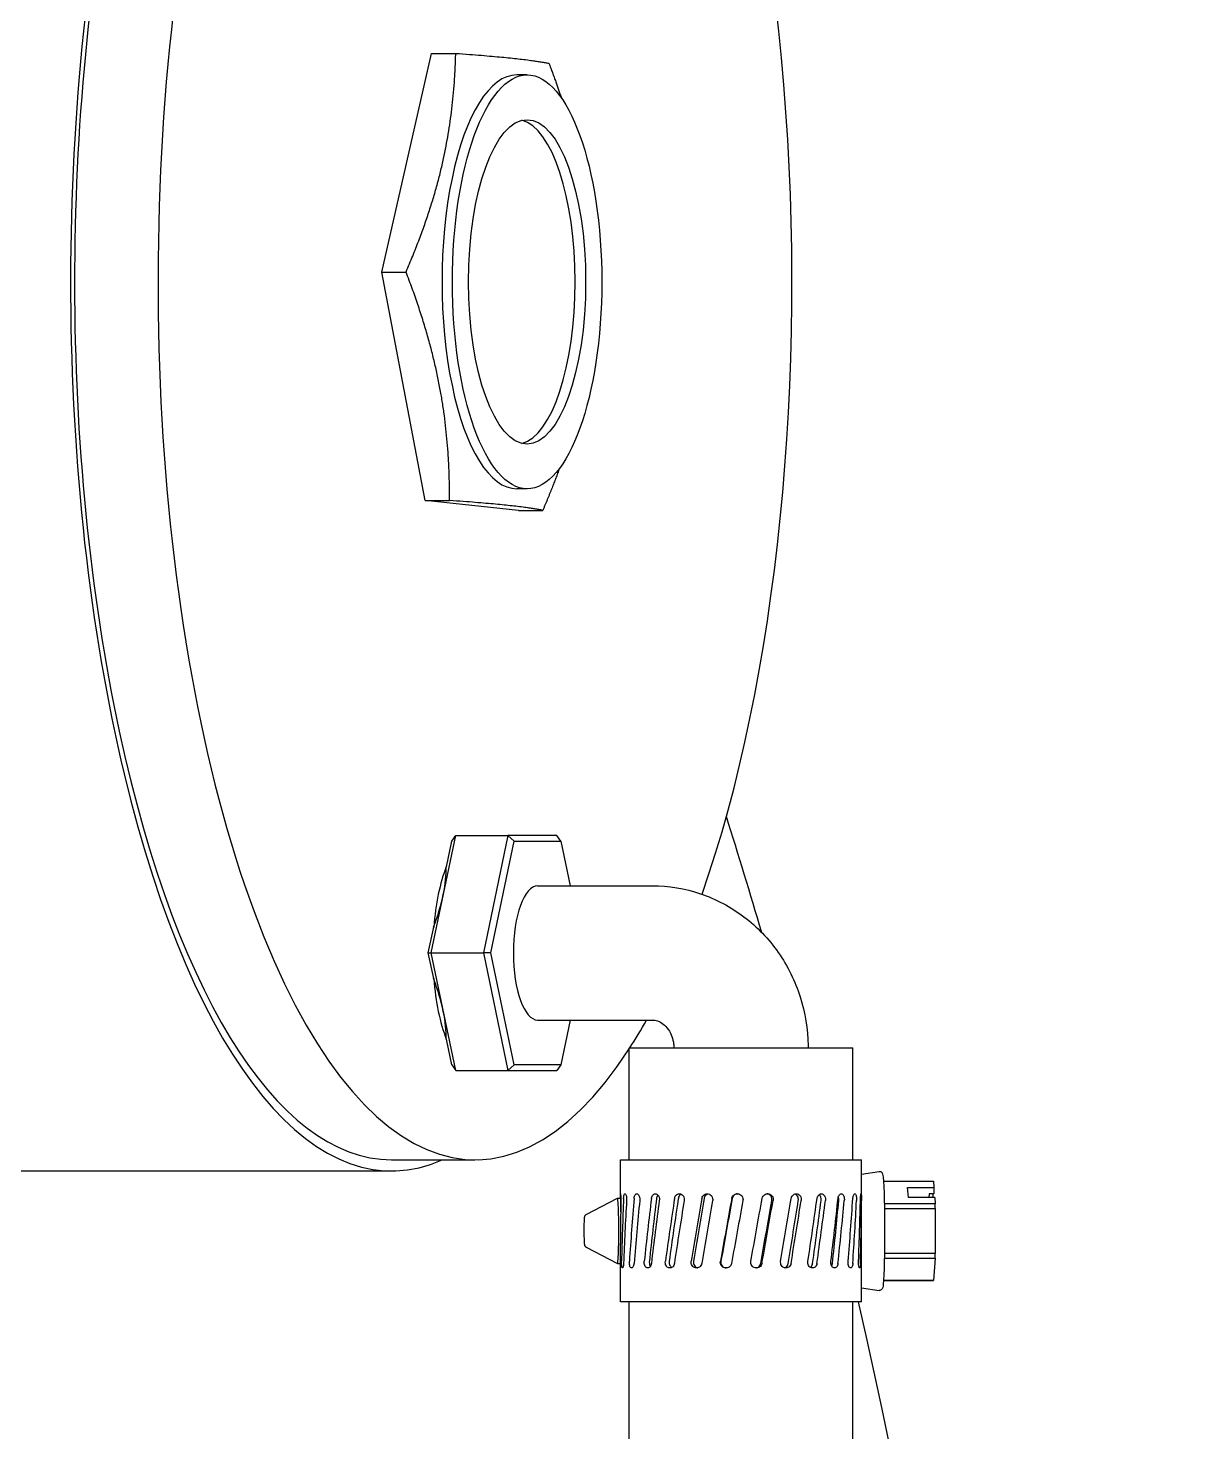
# Model space of a CAD drawing. Header units: millimetres. Extents: x -4172 to 126100, y -2 to 142133.
# Drawn here: x 66180.2 to 66285.3, y 43839.8 to 43965.3 of the extents above; entities that cross this region are included whole.
import ezdxf

# ---------------------------------------------------------------- set-up
doc = ezdxf.new("R2010")
doc.units = ezdxf.units.MM
doc.header["$LTSCALE"] = 100
doc.layers.add('Visible', color=7, linetype='Continuous', lineweight=25)

msp = doc.modelspace()

# ---------------------------------------------------------------- linework, layer by layer
at = {"layer": 'Visible'}
for p, q in [((66211.8, 43943.46), (66216.24, 43963.01)), ((66216.24, 43963.01), (66218.41, 43963.01)), ((66224.79, 43961.08), (66223.86, 43961.08)), ((66215.69, 43923.03), (66211.8, 43943.46)), ((66211.8, 43943.46), (66213.97, 43943.46)), ((66224.79, 43924.08), (66223.86, 43924.08)), ((66224.02, 43922.15), (66215.69, 43923.03)), ((66215.69, 43923.03), (66217.86, 43923.03)), ((66224.02, 43922.15), (66226.19, 43922.15)), ((66216.22, 43882.58), (66218.41, 43893.08)), ((66217.57, 43890.29), (66218.05, 43892.58)), ((66218.05, 43892.58), (66218.41, 43893.08)), ((66218.41, 43893.08), (66223.07, 43893.08)), ((66223.07, 43893.08), (66220.88, 43882.58)), ((66221.56, 43882.58), (66223.64, 43892.58)), ((66227.45, 43893.08), (66223.07, 43893.08)), ((66223.64, 43892.58), (66223.07, 43893.08)), ((66223.64, 43892.58), (66227.81, 43892.58)), ((66227.81, 43892.58), (66227.45, 43893.08)), ((66227.81, 43892.58), (66228.64, 43888.58)), ((66225.73, 43888.58), (66235.98, 43888.58)), ((66215.96, 43882.58), (66216.44, 43884.87)), ((66216.44, 43880.29), (66215.96, 43882.58)), ((66215.96, 43882.58), (66216.22, 43882.58)), ((66218.41, 43872.08), (66216.22, 43882.58)), ((66216.22, 43882.58), (66220.88, 43882.58)), ((66221.56, 43882.58), (66220.88, 43882.58)), ((66220.88, 43882.58), (66223.07, 43872.08)), ((66223.64, 43872.58), (66221.56, 43882.58)), ((66225.73, 43876.58), (66235.98, 43876.58)), ((66228.64, 43876.58), (66227.81, 43872.58)), ((66218.05, 43872.58), (66217.57, 43874.87)), ((66233.91, 43874.08), (66253.91, 43874.08)), ((66233.91, 43864.08), (66233.91, 43874.08)), ((66253.91, 43864.08), (66253.91, 43874.08)), ((66218.05, 43872.58), (66218.41, 43872.08)), ((66218.41, 43872.08), (66223.07, 43872.08)), ((66223.64, 43872.58), (66223.07, 43872.08)), ((66223.07, 43872.08), (66227.45, 43872.08)), ((66227.81, 43872.58), (66223.64, 43872.58)), ((66227.81, 43872.58), (66227.45, 43872.08)), ((66212.67, 43863.08), (66136.13, 43863.08)), ((66212.67, 43864.08), (66220.13, 43864.08)), ((66233.14, 43864.08), (66254.68, 43864.08)), ((66233.14, 43861.01), (66233.14, 43864.08)), ((66254.68, 43851.38), (66254.68, 43864.08)), ((66254.68, 43862.81), (66256.25, 43863.04)), ((66256.65, 43862.17), (66261.12, 43862.17)), ((66256.65, 43862.17), (66261.11, 43862.17)), ((66261.12, 43862.17), (66261.16, 43861.6)), ((66230.08, 43859.2), (66232.87, 43860.65)), ((66232.87, 43860.65), (66233.15, 43860.65)), ((66258.87, 43860.72), (66258.8, 43861.6)), ((66258.8, 43861.6), (66261.16, 43861.6)), ((66261.23, 43860.72), (66258.87, 43860.72)), ((66260.72, 43861.04), (66260.71, 43860.72)), ((66261.15, 43861.04), (66260.72, 43861.04)), ((66261.16, 43861.6), (66261.15, 43861.04)), ((66261.23, 43860.72), (66261.27, 43860.15)), ((66261.27, 43860.15), (66256.73, 43860.15)), ((66256.73, 43859.74), (66261.27, 43859.74)), ((66261.27, 43859.74), (66261.27, 43855.71)), ((66230.08, 43856.26), (66232.87, 43854.81)), ((66233.14, 43851.38), (66233.14, 43856.56)), ((66261.27, 43855.71), (66256.73, 43855.71)), ((66232.87, 43854.81), (66233.14, 43854.81)), ((66256.73, 43855.3), (66261.27, 43855.3)), ((66261.27, 43855.3), (66261.12, 43853.29)), ((66261.12, 43853.29), (66256.65, 43853.29)), ((66256.65, 43853.28), (66261.11, 43853.28)), ((66254.68, 43852.65), (66256.25, 43852.41)), ((66254.68, 43851.38), (66233.14, 43851.38)), ((66233.91, 43794.28), (66233.91, 43851.38)), ((66253.91, 43794.28), (66253.91, 43851.38))]:
    msp.add_line(p, q, dxfattribs=at)
for centre, major_axis, ratio, start_param, end_param in [((66220.13, 43942.58), (0, 78.5), 0.360925, 3.940406, 5.936759), ((66212.67, 43942.58), (0, -79.5), 0.360925, 4.15579, 6.441962), ((66212.67, 43942.58), (0, -78.5), 0.360925, 4.147844, 6.283185), ((66220.13, 43942.58), (0, -78.5), 0.360925, 4.147844, 6.791157), ((66223.86, 43942.58), (0, 18.5), 0.360925, 0, 3.141593), ((66223.86, 43942.58), (0, 14.5), 0.360925, 3.230811, 6.193967), ((65886.32, 43717.58), (0, 481.5), 0.795801, 5.066183, 5.089287), ((66220.13, 43882.58), (0, 10.48), 0.360925, 0.744132, 1.350263), ((66210.8, 43882.58), (5.7, 10.28), 0.354991, 5.127171, 5.733302), ((66225.73, 43882.58), (0, -6), 0.360925, 3.141593, 6.283185), ((65886.32, 43717.58), (0, -476.5), 0.795801, 1.936088, 1.936367), ((66220.13, 43882.58), (0, 10.48), 0.360925, 1.79133, 2.39746), ((66210.8, 43882.58), (-5.7, 10.28), 0.354991, 3.691476, 4.297607), ((66220.13, 43942.58), (0, -78.5), 0.360925, 0.510272, 0.572103), ((66261.11, 43857.73), (0, 4.44), 0.04033, 6.229895, 6.283185), ((66232.87, 43857.73), (0, 2.92), 0.04033, 3.120532, 6.304246), ((66243.91, 43860.59), (0.31, -59.61), 0.180579, 4.710685, 4.731147), ((66243.91, 43860.59), (-2.48, -59.61), 0.175796, 4.718958, 4.813435), ((66243.91, 43860.59), (-5.09, -59.61), 0.159208, 4.725235, 4.819712), ((66243.91, 43860.59), (-7.33, -59.61), 0.132372, 4.727915, 4.822391), ((66243.91, 43860.59), (6.92, 56.23), 0.132372, 1.586277, 1.68644), ((66243.91, 43860.59), (-9.07, -59.61), 0.097513, 4.726468, 4.820945), ((66243.91, 43860.59), (8.55, 56.23), 0.097513, 1.584831, 1.684994), ((66243.91, 43860.59), (-10.22, -59.61), 0.057107, 4.721425, 4.815902), ((66243.91, 43860.59), (9.64, 56.24), 0.057107, 1.579788, 1.679951), ((66243.91, 43860.59), (-10.74, -59.61), 0.013611, 4.714089, 4.808566), ((66243.91, 43860.59), (10.13, 56.24), 0.013611, 1.572452, 1.672615), ((66243.91, 43860.59), (-10.61, -59.61), 0.030603, 1.48252, 1.576996), ((66243.91, 43860.59), (-9.85, -59.61), 0.073193, 1.48916, 1.583637), ((66243.91, 43860.59), (8.46, 59.61), 0.111754, 4.634528, 4.729005), ((66243.91, 43860.59), (6.52, 59.61), 0.143806, 4.634392, 4.728869), ((66243.91, 43860.59), (4.12, 59.61), 0.166926, 4.6302, 4.724676), ((66243.91, 43860.59), (1.41, 59.61), 0.179092, 4.622913, 4.71739), ((66261.11, 43857.73), (0, 3.43), 0.04033, 0.261344, 0.513337), ((66243.91, 43854.87), (0.31, -59.61), 0.180579, 4.617711, 4.683176), ((66243.91, 43854.87), (-2.48, -59.61), 0.175796, 4.625984, 4.720461), ((66243.91, 43854.87), (-5.09, -59.61), 0.159208, 4.632261, 4.726738), ((66243.91, 43854.87), (-7.33, -59.61), 0.132372, 4.634941, 4.729417), ((66243.91, 43854.87), (-9.07, -59.61), 0.097513, 4.633494, 4.727971), ((66243.91, 43854.87), (-10.22, -59.61), 0.057107, 4.628451, 4.722928), ((66243.91, 43854.87), (-10.74, -59.61), 0.013611, 4.621115, 4.715592), ((66243.91, 43854.87), (10.01, 56.24), 0.030603, 4.717041, 4.817205), ((66243.91, 43854.87), (-10.61, -59.61), 0.030603, 1.575494, 1.66997), ((66243.91, 43854.87), (9.29, 56.24), 0.073193, 4.723682, 4.823845), ((66243.91, 43854.87), (-9.85, -59.61), 0.073193, 1.582134, 1.676611), ((66243.91, 43854.87), (-7.98, -56.23), 0.111754, 1.585864, 1.686028), ((66243.91, 43854.87), (8.46, 59.61), 0.111754, 4.727502, 4.821979), ((66243.91, 43854.87), (-6.15, -56.23), 0.143806, 1.585728, 1.685892), ((66243.91, 43854.87), (6.52, 59.61), 0.143806, 4.727366, 4.821843), ((66243.91, 43854.87), (4.12, 59.61), 0.166926, 4.723174, 4.81765), ((66243.91, 43854.87), (1.41, 59.61), 0.179092, 4.715887, 4.810364), ((66261.11, 43857.73), (0, -4.44), 0.04033, 2.041105, 2.147685), ((66261.11, 43857.73), (0, -4.44), 0.04033, 0.993907, 1.100488), ((66261.11, 43857.73), (0, -4.44), 0.04033, 0, 0.05329), ((65886.32, 43717.58), (0, 481.5), 0.795801, 3.280571, 4.993977)]:
    msp.add_ellipse(centre, major_axis=major_axis, ratio=ratio, start_param=start_param, end_param=end_param, dxfattribs=at)
for major_axis in [(0, -18.5), (0, -14.5)]:
    msp.add_ellipse((66224.79, 43942.58), major_axis=major_axis, ratio=0.360925, dxfattribs=at)
for points, weights in [([(66213.97, 43943.46), (66218.15, 43953.23), (66218.41, 43963.01)], [1.12544641671, 1.29955358329, 1.12544641671]), ([(66218.41, 43963.01), (66224.54, 43962.56), (66226.74, 43962.12)], [1.12544641671, 1.29955358329, 1.12544641671]), ([(66226.74, 43962.12), (66227.35, 43960.52), (66227.85, 43959.02)], [1.12544641671, 1.14965932389, 1.16713770216]), ([(66217.86, 43923.03), (66217.88, 43933.25), (66213.97, 43943.46)], [1.12544641671, 1.29955358329, 1.12544641671]), ([(66227.67, 43925.88), (66227.02, 43924.09), (66226.19, 43922.15)], [1.17613194835, 1.15623305399, 1.12544641671]), ([(66226.19, 43922.15), (66223.99, 43922.59), (66217.86, 43923.03)], [1.12544641671, 1.29955358329, 1.12544641671])]:
    msp.add_rational_spline(points, weights, degree=2, dxfattribs=at)
for points, knots in [([(66235.98, 43888.58), (66237.44, 43888.58), (66238.91, 43888.34), (66241.68, 43887.4), (66242.99, 43886.7), (66245.35, 43884.92), (66246.39, 43883.83), (66248.09, 43881.4), (66248.75, 43880.06), (66249.65, 43877.24), (66249.89, 43875.77), (66249.91, 43874.22), (66249.91, 43874.15), (66249.91, 43874.08)], [1.570796, 1.570796, 1.570796, 1.570796, 1.87596, 1.87596, 2.184169, 2.184169, 2.498329, 2.498329, 2.812488, 2.812488, 3.126647, 3.126647, 3.141593, 3.141593, 3.141593, 3.141593]), ([(66235.98, 43876.58), (66236.14, 43876.58), (66236.3, 43876.55), (66236.62, 43876.44), (66236.79, 43876.35), (66237.12, 43876.09), (66237.29, 43875.92), (66237.55, 43875.53), (66237.66, 43875.32), (66237.81, 43874.89), (66237.86, 43874.67), (66237.9, 43874.32), (66237.91, 43874.2), (66237.91, 43874.08)], [1.570796, 1.570796, 1.570796, 1.570796, 1.884956, 1.884956, 2.199115, 2.199115, 2.513274, 2.513274, 2.779241, 2.779241, 3.017588, 3.017588, 3.141593, 3.141593, 3.141593, 3.141593]), ([(66256.25, 43863.04), (66256.29, 43863.05), (66256.33, 43863.05), (66256.39, 43863.03), (66256.42, 43863.02), (66256.47, 43862.98), (66256.48, 43862.97), (66256.52, 43862.93), (66256.53, 43862.91), (66256.56, 43862.85), (66256.56, 43862.82), (66256.6, 43862.67), (66256.62, 43862.5), (66256.66, 43861.99), (66256.68, 43861.65), (66256.71, 43860.85), (66256.72, 43860.39), (66256.74, 43859.41), (66256.75, 43858.88), (66256.75, 43857.8), (66256.75, 43857.25), (66256.74, 43856.19), (66256.73, 43855.67), (66256.71, 43854.73), (66256.7, 43854.3), (66256.67, 43853.57), (66256.65, 43853.27), (66256.6, 43852.82), (66256.65, 43852.75), (66256.51, 43852.53), (66256.5, 43852.51), (66256.46, 43852.47), (66256.43, 43852.44), (66256.35, 43852.41), (66256.31, 43852.41), (66256.26, 43852.41), (66256.26, 43852.41), (66256.25, 43852.41)], [6.277131, 6.277131, 6.277131, 6.277131, 6.293729, 6.293729, 6.310803, 6.310803, 6.331551, 6.331551, 6.363136, 6.363136, 6.442307, 6.442307, 6.757677, 6.757677, 7.089953, 7.089953, 7.412488, 7.412488, 7.733521, 7.733521, 8.054191, 8.054191, 8.374905, 8.374905, 8.696139, 8.696139, 9.019545, 9.019545, 9.359484, 9.359484, 9.384774, 9.384774, 9.410746, 9.410746, 9.428339, 9.428339, 9.430832, 9.430832, 9.430832, 9.430832]), ([(66233.15, 43860.63), (66233.15, 43860.67), (66233.15, 43860.7), (66233.14, 43860.8), (66233.14, 43860.85), (66233.14, 43860.95), (66233.14, 43860.98), (66233.14, 43861.04), (66233.14, 43861.05), (66233.14, 43861.05), (66233.15, 43861.04), (66233.15, 43860.98), (66233.15, 43860.95), (66233.16, 43860.85), (66233.16, 43860.8), (66233.16, 43860.67), (66233.17, 43860.6), (66233.17, 43860.51), (66233.17, 43860.48), (66233.16, 43860.45)], [-0.297539, -0.297539, -0.297539, -0.297539, -0.2872549, -0.2872549, -0.2681189, -0.2681189, -0.2489743, -0.2489743, -0.2298297, -0.2298297, -0.210663, -0.210663, -0.1914964, -0.1914964, -0.1723459, -0.1723459, -0.1531954, -0.1531954, -0.1443422, -0.1443422, -0.1443422, -0.1443422]), ([(66233.42, 43860.63), (66233.42, 43860.67), (66233.42, 43860.7), (66233.43, 43860.8), (66233.44, 43860.85), (66233.46, 43860.95), (66233.47, 43860.98), (66233.5, 43861.04), (66233.52, 43861.05), (66233.56, 43861.05), (66233.58, 43861.04), (66233.61, 43860.98), (66233.63, 43860.95), (66233.66, 43860.85), (66233.67, 43860.8), (66233.68, 43860.67), (66233.69, 43860.6), (66233.69, 43860.51), (66233.69, 43860.48), (66233.68, 43860.45)], [-0.297539, -0.297539, -0.297539, -0.297539, -0.2872549, -0.2872549, -0.2681189, -0.2681189, -0.2489743, -0.2489743, -0.2298297, -0.2298297, -0.2106519, -0.2106519, -0.191474, -0.191474, -0.1723347, -0.1723347, -0.1531954, -0.1531954, -0.1443419, -0.1443419, -0.1443419, -0.1443419]), ([(66234.36, 43860.63), (66234.36, 43860.67), (66234.36, 43860.7), (66234.38, 43860.8), (66234.4, 43860.85), (66234.44, 43860.95), (66234.47, 43860.98), (66234.53, 43861.04), (66234.57, 43861.05), (66234.63, 43861.05), (66234.66, 43861.04), (66234.73, 43860.98), (66234.76, 43860.95), (66234.81, 43860.85), (66234.83, 43860.8), (66234.86, 43860.67), (66234.86, 43860.6), (66234.86, 43860.51), (66234.86, 43860.48), (66234.86, 43860.45)], [-0.297539, -0.297539, -0.297539, -0.297539, -0.2872549, -0.2872549, -0.2681189, -0.2681189, -0.2489743, -0.2489743, -0.2298297, -0.2298297, -0.2106519, -0.2106519, -0.191474, -0.191474, -0.1723347, -0.1723347, -0.1531954, -0.1531954, -0.1443419, -0.1443419, -0.1443419, -0.1443419]), ([(66235.91, 43860.63), (66235.91, 43860.67), (66235.92, 43860.7), (66235.95, 43860.8), (66235.97, 43860.85), (66236.03, 43860.95), (66236.07, 43860.98), (66236.16, 43861.04), (66236.21, 43861.05), (66236.3, 43861.05), (66236.34, 43861.04), (66236.43, 43860.98), (66236.48, 43860.95), (66236.54, 43860.85), (66236.57, 43860.8), (66236.61, 43860.67), (66236.62, 43860.6), (66236.62, 43860.51), (66236.62, 43860.48), (66236.61, 43860.45)], [-0.297539, -0.297539, -0.297539, -0.297539, -0.2872549, -0.2872549, -0.2681189, -0.2681189, -0.2489743, -0.2489743, -0.2298297, -0.2298297, -0.210663, -0.210663, -0.1914964, -0.1914964, -0.1723459, -0.1723459, -0.1531954, -0.1531954, -0.1443422, -0.1443422, -0.1443422, -0.1443422]), ([(66236.48, 43860.93), (66236.47, 43860.92), (66236.46, 43860.91), (66236.43, 43860.85), (66236.4, 43860.8), (66236.37, 43860.7), (66236.37, 43860.67), (66236.36, 43860.63)], [0.26321586, 0.26321586, 0.26321586, 0.26321586, 0.26814613, 0.26814613, 0.28728214, 0.28728214, 0.29756626, 0.29756626, 0.29756626, 0.29756626]), ([(66237.97, 43860.63), (66237.98, 43860.67), (66237.99, 43860.7), (66238.02, 43860.8), (66238.05, 43860.85), (66238.13, 43860.95), (66238.18, 43860.98), (66238.28, 43861.04), (66238.34, 43861.05), (66238.45, 43861.05), (66238.51, 43861.04), (66238.62, 43860.98), (66238.67, 43860.95), (66238.75, 43860.85), (66238.78, 43860.8), (66238.83, 43860.67), (66238.84, 43860.6), (66238.84, 43860.51), (66238.84, 43860.48), (66238.83, 43860.45)], [-0.297539, -0.297539, -0.297539, -0.297539, -0.2872549, -0.2872549, -0.2681189, -0.2681189, -0.2489743, -0.2489743, -0.2298297, -0.2298297, -0.210663, -0.210663, -0.1914964, -0.1914964, -0.1723459, -0.1723459, -0.1531954, -0.1531954, -0.1443422, -0.1443422, -0.1443422, -0.1443422]), ([(66238.56, 43861.01), (66238.51, 43860.98), (66238.46, 43860.94), (66238.39, 43860.85), (66238.36, 43860.8), (66238.32, 43860.7), (66238.31, 43860.67), (66238.31, 43860.63)], [0.24914986, 0.24914986, 0.24914986, 0.24914986, 0.26814613, 0.26814613, 0.28728214, 0.28728214, 0.29756626, 0.29756626, 0.29756626, 0.29756626]), ([(66240.41, 43860.63), (66240.42, 43860.67), (66240.43, 43860.7), (66240.47, 43860.8), (66240.51, 43860.85), (66240.59, 43860.95), (66240.65, 43860.98), (66240.77, 43861.04), (66240.83, 43861.05), (66240.95, 43861.05), (66241.02, 43861.04), (66241.14, 43860.98), (66241.19, 43860.95), (66241.28, 43860.85), (66241.32, 43860.8), (66241.37, 43860.67), (66241.38, 43860.6), (66241.38, 43860.51), (66241.38, 43860.48), (66241.38, 43860.45)], [-0.297539, -0.297539, -0.297539, -0.297539, -0.2872549, -0.2872549, -0.2681189, -0.2681189, -0.2489743, -0.2489743, -0.2298297, -0.2298297, -0.210663, -0.210663, -0.1914964, -0.1914964, -0.1723459, -0.1723459, -0.1531954, -0.1531954, -0.1443422, -0.1443422, -0.1443422, -0.1443422]), ([(66240.99, 43861.04), (66240.96, 43861.03), (66240.93, 43861.02), (66240.84, 43860.98), (66240.79, 43860.95), (66240.7, 43860.85), (66240.67, 43860.8), (66240.63, 43860.7), (66240.62, 43860.67), (66240.61, 43860.63)], [0.2399768, 0.2399768, 0.2399768, 0.2399768, 0.24900042, 0.24900042, 0.26814613, 0.26814613, 0.28728214, 0.28728214, 0.29756626, 0.29756626, 0.29756626, 0.29756626]), ([(66243.08, 43860.63), (66243.09, 43860.67), (66243.1, 43860.7), (66243.14, 43860.8), (66243.18, 43860.85), (66243.27, 43860.95), (66243.32, 43860.98), (66243.45, 43861.04), (66243.52, 43861.05), (66243.64, 43861.05), (66243.71, 43861.04), (66243.84, 43860.98), (66243.9, 43860.95), (66243.99, 43860.85), (66244.03, 43860.8), (66244.08, 43860.67), (66244.09, 43860.6), (66244.09, 43860.51), (66244.09, 43860.48), (66244.08, 43860.45)], [-0.297539, -0.297539, -0.297539, -0.297539, -0.2872549, -0.2872549, -0.2681189, -0.2681189, -0.2489743, -0.2489743, -0.2298297, -0.2298297, -0.2106519, -0.2106519, -0.191474, -0.191474, -0.1723347, -0.1723347, -0.1531954, -0.1531954, -0.1443419, -0.1443419, -0.1443419, -0.1443419]), ([(66243.6, 43861.05), (66243.55, 43861.05), (66243.49, 43861.03), (66243.37, 43860.98), (66243.31, 43860.95), (66243.22, 43860.85), (66243.19, 43860.8), (66243.15, 43860.7), (66243.14, 43860.67), (66243.13, 43860.63)], [0.23221178, 0.23221178, 0.23221178, 0.23221178, 0.24900042, 0.24900042, 0.26814613, 0.26814613, 0.28728214, 0.28728214, 0.29756626, 0.29756626, 0.29756626, 0.29756626]), ([(66245.8, 43860.63), (66245.81, 43860.67), (66245.82, 43860.7), (66245.86, 43860.8), (66245.9, 43860.85), (66245.98, 43860.95), (66246.04, 43860.98), (66246.16, 43861.04), (66246.23, 43861.05), (66246.35, 43861.05), (66246.42, 43861.04), (66246.54, 43860.98), (66246.6, 43860.95), (66246.68, 43860.85), (66246.72, 43860.8), (66246.77, 43860.67), (66246.79, 43860.6), (66246.79, 43860.51), (66246.78, 43860.48), (66246.78, 43860.45)], [-0.297539, -0.297539, -0.297539, -0.297539, -0.2872549, -0.2872549, -0.2681189, -0.2681189, -0.2489743, -0.2489743, -0.2298297, -0.2298297, -0.210663, -0.210663, -0.1914964, -0.1914964, -0.1723459, -0.1723459, -0.1531954, -0.1531954, -0.1443422, -0.1443422, -0.1443422, -0.1443422]), ([(66246.67, 43860.45), (66246.68, 43860.48), (66246.68, 43860.51), (66246.68, 43860.6), (66246.67, 43860.67), (66246.62, 43860.8), (66246.58, 43860.85), (66246.49, 43860.95), (66246.44, 43860.98), (66246.33, 43861.03), (66246.28, 43861.04), (66246.24, 43861.05)], [0.14435538, 0.14435538, 0.14435538, 0.14435538, 0.15320907, 0.15320907, 0.17234884, 0.17234884, 0.1914886, 0.1914886, 0.21067165, 0.21067165, 0.22446362, 0.22446362, 0.22446362, 0.22446362]), ([(66248.4, 43860.63), (66248.41, 43860.67), (66248.42, 43860.7), (66248.45, 43860.8), (66248.49, 43860.85), (66248.57, 43860.95), (66248.62, 43860.98), (66248.73, 43861.04), (66248.79, 43861.05), (66248.91, 43861.05), (66248.97, 43861.04), (66249.08, 43860.98), (66249.13, 43860.95), (66249.21, 43860.85), (66249.24, 43860.8), (66249.29, 43860.67), (66249.3, 43860.6), (66249.3, 43860.51), (66249.29, 43860.48), (66249.29, 43860.45)], [-0.297539, -0.297539, -0.297539, -0.297539, -0.2872549, -0.2872549, -0.2681189, -0.2681189, -0.2489743, -0.2489743, -0.2298297, -0.2298297, -0.210663, -0.210663, -0.1914964, -0.1914964, -0.1723459, -0.1723459, -0.1531954, -0.1531954, -0.1443422, -0.1443422, -0.1443422, -0.1443422]), ([(66249.03, 43860.45), (66249.04, 43860.48), (66249.04, 43860.51), (66249.04, 43860.6), (66249.03, 43860.67), (66248.99, 43860.8), (66248.95, 43860.85), (66248.87, 43860.95), (66248.82, 43860.98), (66248.75, 43861.02), (66248.74, 43861.02), (66248.72, 43861.03)], [0.14435538, 0.14435538, 0.14435538, 0.14435538, 0.15320907, 0.15320907, 0.17234884, 0.17234884, 0.1914886, 0.1914886, 0.21067165, 0.21067165, 0.21585153, 0.21585153, 0.21585153, 0.21585153]), ([(66250.71, 43860.63), (66250.72, 43860.67), (66250.73, 43860.7), (66250.76, 43860.8), (66250.79, 43860.85), (66250.86, 43860.95), (66250.9, 43860.98), (66250.99, 43861.04), (66251.04, 43861.05), (66251.14, 43861.05), (66251.19, 43861.04), (66251.28, 43860.98), (66251.32, 43860.95), (66251.39, 43860.85), (66251.42, 43860.8), (66251.45, 43860.67), (66251.46, 43860.6), (66251.46, 43860.51), (66251.46, 43860.48), (66251.46, 43860.45)], [-0.297539, -0.297539, -0.297539, -0.297539, -0.2872549, -0.2872549, -0.2681189, -0.2681189, -0.2489743, -0.2489743, -0.2298297, -0.2298297, -0.210663, -0.210663, -0.1914964, -0.1914964, -0.1723459, -0.1723459, -0.1531954, -0.1531954, -0.1443422, -0.1443422, -0.1443422, -0.1443422]), ([(66251.07, 43860.45), (66251.08, 43860.48), (66251.08, 43860.51), (66251.08, 43860.6), (66251.07, 43860.67), (66251.03, 43860.8), (66251, 43860.85), (66250.95, 43860.93), (66250.92, 43860.96), (66250.9, 43860.98)], [0.14435564, 0.14435564, 0.14435564, 0.14435564, 0.15320907, 0.15320907, 0.17236141, 0.17236141, 0.19151376, 0.19151376, 0.20391318, 0.20391318, 0.20391318, 0.20391318]), ([(66252.59, 43860.63), (66252.59, 43860.67), (66252.6, 43860.7), (66252.62, 43860.8), (66252.65, 43860.85), (66252.7, 43860.95), (66252.73, 43860.98), (66252.8, 43861.04), (66252.84, 43861.05), (66252.91, 43861.05), (66252.95, 43861.04), (66253.02, 43860.98), (66253.05, 43860.95), (66253.09, 43860.85), (66253.11, 43860.8), (66253.14, 43860.67), (66253.15, 43860.6), (66253.15, 43860.51), (66253.15, 43860.48), (66253.14, 43860.45)], [-0.297539, -0.297539, -0.297539, -0.297539, -0.2872549, -0.2872549, -0.2681189, -0.2681189, -0.2489743, -0.2489743, -0.2298297, -0.2298297, -0.210663, -0.210663, -0.1914964, -0.1914964, -0.1723459, -0.1723459, -0.1531954, -0.1531954, -0.1443422, -0.1443422, -0.1443422, -0.1443422]), ([(66252.65, 43860.45), (66252.65, 43860.48), (66252.65, 43860.51), (66252.65, 43860.6), (66252.65, 43860.67), (66252.63, 43860.75), (66252.63, 43860.77), (66252.62, 43860.79)], [0.14435538, 0.14435538, 0.14435538, 0.14435538, 0.15320907, 0.15320907, 0.17234884, 0.17234884, 0.17778351, 0.17778351, 0.17778351, 0.17778351]), ([(66253.91, 43860.63), (66253.91, 43860.67), (66253.92, 43860.7), (66253.93, 43860.8), (66253.95, 43860.85), (66253.98, 43860.95), (66254, 43860.98), (66254.04, 43861.04), (66254.07, 43861.05), (66254.11, 43861.05), (66254.13, 43861.04), (66254.17, 43860.98), (66254.19, 43860.95), (66254.21, 43860.85), (66254.22, 43860.8), (66254.24, 43860.67), (66254.24, 43860.6), (66254.24, 43860.51), (66254.24, 43860.48), (66254.24, 43860.45)], [-0.297539, -0.297539, -0.297539, -0.297539, -0.2872549, -0.2872549, -0.2681189, -0.2681189, -0.2489743, -0.2489743, -0.2298297, -0.2298297, -0.2106519, -0.2106519, -0.191474, -0.191474, -0.1723347, -0.1723347, -0.1531954, -0.1531954, -0.1443419, -0.1443419, -0.1443419, -0.1443419]), ([(66254.59, 43860.63), (66254.6, 43860.67), (66254.6, 43860.7), (66254.6, 43860.8), (66254.61, 43860.85), (66254.62, 43860.95), (66254.62, 43860.98), (66254.63, 43861.04), (66254.64, 43861.05), (66254.65, 43861.05), (66254.66, 43861.04), (66254.66, 43860.98), (66254.67, 43860.95), (66254.67, 43860.85), (66254.67, 43860.8), (66254.67, 43860.67), (66254.67, 43860.6), (66254.67, 43860.51), (66254.67, 43860.48), (66254.67, 43860.45)], [-0.297539, -0.297539, -0.297539, -0.297539, -0.2872549, -0.2872549, -0.2681189, -0.2681189, -0.2489743, -0.2489743, -0.2298297, -0.2298297, -0.210663, -0.210663, -0.1914964, -0.1914964, -0.1723459, -0.1723459, -0.1531954, -0.1531954, -0.1443422, -0.1443422, -0.1443422, -0.1443422]), ([(66230.08, 43856.26), (66230.06, 43856.27), (66230.04, 43856.29), (66230, 43856.33), (66229.99, 43856.35), (66229.97, 43856.38), (66229.96, 43856.4), (66229.95, 43856.42), (66229.95, 43856.43), (66229.94, 43856.46), (66229.94, 43856.47), (66229.93, 43856.53), (66229.93, 43856.58), (66229.92, 43856.7), (66229.92, 43856.76), (66229.91, 43856.93), (66229.91, 43857.05), (66229.9, 43857.31), (66229.9, 43857.44), (66229.9, 43857.71), (66229.9, 43857.85), (66229.9, 43858.11), (66229.9, 43858.24), (66229.91, 43858.47), (66229.91, 43858.58), (66229.92, 43858.76), (66229.92, 43858.84), (66229.93, 43858.93), (66229.94, 43858.96), (66229.94, 43859), (66229.95, 43859.02), (66229.96, 43859.06), (66229.97, 43859.07), (66229.98, 43859.1), (66229.99, 43859.11), (66230.01, 43859.14), (66230.03, 43859.16), (66230.06, 43859.18), (66230.07, 43859.19), (66230.08, 43859.2)], [0, 0, 0, 0, 0.0085762, 0.0085762, 0.0166499, 0.0166499, 0.0233156, 0.0233156, 0.0300645, 0.0300645, 0.0422537, 0.0422537, 0.0788926, 0.0788926, 0.1083021, 0.1083021, 0.151493, 0.151493, 0.1923247, 0.1923247, 0.2326753, 0.2326753, 0.2729423, 0.2729423, 0.3133597, 0.3133597, 0.3544182, 0.3544182, 0.3767238, 0.3767238, 0.3927566, 0.3927566, 0.3970996, 0.3970996, 0.4040556, 0.4040556, 0.410437, 0.410437, 0.4153689, 0.4153689, 0.4153689, 0.4153689]), ([(66233.41, 43854.83), (66233.41, 43854.79), (66233.41, 43854.76), (66233.4, 43854.66), (66233.39, 43854.6), (66233.37, 43854.51), (66233.36, 43854.47), (66233.34, 43854.42), (66233.32, 43854.41), (66233.3, 43854.41), (66233.29, 43854.42), (66233.27, 43854.47), (66233.26, 43854.51), (66233.25, 43854.6), (66233.24, 43854.66), (66233.24, 43854.78), (66233.23, 43854.85), (66233.23, 43854.92), (66233.23, 43854.95), (66233.23, 43854.98), (66233.23, 43855.01)], [-0.1443435, -0.1443435, -0.1443435, -0.1443435, -0.1340595, -0.1340595, -0.1149235, -0.1149235, -0.0957789, -0.0957789, -0.0766343, -0.0766343, -0.0574676, -0.0574676, -0.038301, -0.038301, -0.0191505, -0.0191505, 0, 0, 0, 0.0088533, 0.0088533, 0.0088533, 0.0088533]), ([(66234.35, 43854.83), (66234.35, 43854.79), (66234.34, 43854.76), (66234.32, 43854.66), (66234.31, 43854.6), (66234.26, 43854.51), (66234.24, 43854.47), (66234.19, 43854.42), (66234.16, 43854.41), (66234.1, 43854.41), (66234.07, 43854.42), (66234.02, 43854.47), (66234, 43854.51), (66233.97, 43854.6), (66233.95, 43854.66), (66233.93, 43854.78), (66233.93, 43854.85), (66233.93, 43854.92), (66233.93, 43854.95), (66233.93, 43854.98), (66233.93, 43855.01)], [-0.1443435, -0.1443435, -0.1443435, -0.1443435, -0.1340595, -0.1340595, -0.1149235, -0.1149235, -0.0957789, -0.0957789, -0.0766343, -0.0766343, -0.0574676, -0.0574676, -0.038301, -0.038301, -0.0191505, -0.0191505, 0, 0, 0, 0.0088533, 0.0088533, 0.0088533, 0.0088533]), ([(66235.9, 43854.83), (66235.89, 43854.79), (66235.89, 43854.76), (66235.86, 43854.66), (66235.83, 43854.6), (66235.77, 43854.51), (66235.74, 43854.47), (66235.66, 43854.42), (66235.61, 43854.41), (66235.53, 43854.41), (66235.49, 43854.42), (66235.41, 43854.47), (66235.38, 43854.51), (66235.32, 43854.6), (66235.3, 43854.66), (66235.27, 43854.78), (66235.26, 43854.85), (66235.26, 43854.92), (66235.26, 43854.95), (66235.26, 43854.98), (66235.26, 43855.01)], [-0.1443435, -0.1443435, -0.1443435, -0.1443435, -0.1340594, -0.1340594, -0.1149235, -0.1149235, -0.0957789, -0.0957789, -0.0766343, -0.0766343, -0.0574564, -0.0574564, -0.0382786, -0.0382786, -0.0191393, -0.0191393, 0, 0, 0, 0.0088535, 0.0088535, 0.0088535, 0.0088535]), ([(66235.72, 43855.01), (66235.72, 43854.98), (66235.71, 43854.95), (66235.71, 43854.92), (66235.71, 43854.85), (66235.72, 43854.78), (66235.75, 43854.66), (66235.78, 43854.6), (66235.8, 43854.56), (66235.8, 43854.56), (66235.8, 43854.56)], [0.29756445, 0.29756445, 0.29756445, 0.29756445, 0.30641814, 0.30641814, 0.30641814, 0.32555791, 0.32555791, 0.34469767, 0.34469767, 0.3447482, 0.3447482, 0.3447482, 0.3447482]), ([(66237.96, 43854.83), (66237.95, 43854.79), (66237.94, 43854.76), (66237.91, 43854.66), (66237.88, 43854.6), (66237.8, 43854.51), (66237.76, 43854.47), (66237.65, 43854.42), (66237.6, 43854.41), (66237.5, 43854.41), (66237.44, 43854.42), (66237.34, 43854.47), (66237.3, 43854.51), (66237.23, 43854.6), (66237.19, 43854.66), (66237.15, 43854.78), (66237.14, 43854.85), (66237.14, 43854.92), (66237.14, 43854.95), (66237.15, 43854.98), (66237.15, 43855.01)], [-0.1443435, -0.1443435, -0.1443435, -0.1443435, -0.1340594, -0.1340594, -0.1149235, -0.1149235, -0.0957789, -0.0957789, -0.0766343, -0.0766343, -0.0574564, -0.0574564, -0.0382786, -0.0382786, -0.0191393, -0.0191393, 0, 0, 0, 0.0088535, 0.0088535, 0.0088535, 0.0088535]), ([(66237.49, 43855.01), (66237.48, 43854.98), (66237.48, 43854.95), (66237.48, 43854.92), (66237.48, 43854.85), (66237.49, 43854.78), (66237.53, 43854.66), (66237.56, 43854.6), (66237.63, 43854.52), (66237.67, 43854.48), (66237.72, 43854.45)], [0.29756471, 0.29756471, 0.29756471, 0.29756471, 0.30641814, 0.30641814, 0.30641814, 0.32557049, 0.32557049, 0.34472283, 0.34472283, 0.36241016, 0.36241016, 0.36241016, 0.36241016]), ([(66240.4, 43854.83), (66240.39, 43854.79), (66240.38, 43854.76), (66240.35, 43854.66), (66240.31, 43854.6), (66240.22, 43854.51), (66240.17, 43854.47), (66240.05, 43854.42), (66239.99, 43854.41), (66239.87, 43854.41), (66239.81, 43854.42), (66239.69, 43854.47), (66239.64, 43854.51), (66239.56, 43854.6), (66239.52, 43854.66), (66239.47, 43854.78), (66239.46, 43854.85), (66239.46, 43854.92), (66239.46, 43854.95), (66239.46, 43854.98), (66239.47, 43855.01)], [-0.1443435, -0.1443435, -0.1443435, -0.1443435, -0.1340594, -0.1340594, -0.1149235, -0.1149235, -0.0957789, -0.0957789, -0.0766343, -0.0766343, -0.0574564, -0.0574564, -0.0382786, -0.0382786, -0.0191393, -0.0191393, 0, 0, 0, 0.0088535, 0.0088535, 0.0088535, 0.0088535]), ([(66239.67, 43855.01), (66239.66, 43854.98), (66239.66, 43854.95), (66239.66, 43854.92), (66239.66, 43854.85), (66239.67, 43854.78), (66239.72, 43854.66), (66239.76, 43854.6), (66239.84, 43854.51), (66239.89, 43854.47), (66239.98, 43854.44), (66240, 43854.43), (66240.03, 43854.42)], [0.29756471, 0.29756471, 0.29756471, 0.29756471, 0.30641814, 0.30641814, 0.30641814, 0.32557049, 0.32557049, 0.34472283, 0.34472283, 0.3638933, 0.3638933, 0.37259374, 0.37259374, 0.37259374, 0.37259374]), ([(66243.07, 43854.83), (66243.06, 43854.79), (66243.05, 43854.76), (66243.01, 43854.66), (66242.97, 43854.6), (66242.88, 43854.51), (66242.82, 43854.47), (66242.7, 43854.42), (66242.63, 43854.41), (66242.5, 43854.41), (66242.44, 43854.42), (66242.31, 43854.47), (66242.26, 43854.51), (66242.17, 43854.6), (66242.13, 43854.66), (66242.08, 43854.78), (66242.06, 43854.85), (66242.06, 43854.92), (66242.06, 43854.95), (66242.07, 43854.98), (66242.07, 43855.01)], [-0.1443435, -0.1443435, -0.1443435, -0.1443435, -0.1340595, -0.1340595, -0.1149235, -0.1149235, -0.0957789, -0.0957789, -0.0766343, -0.0766343, -0.0574676, -0.0574676, -0.038301, -0.038301, -0.0191505, -0.0191505, 0, 0, 0, 0.0088533, 0.0088533, 0.0088533, 0.0088533]), ([(66242.12, 43855.01), (66242.11, 43854.98), (66242.11, 43854.95), (66242.11, 43854.92), (66242.11, 43854.85), (66242.12, 43854.78), (66242.18, 43854.66), (66242.21, 43854.6), (66242.3, 43854.51), (66242.36, 43854.47), (66242.48, 43854.42), (66242.54, 43854.41), (66242.59, 43854.41)], [0.29756471, 0.29756471, 0.29756471, 0.29756471, 0.30641814, 0.30641814, 0.30641814, 0.32557049, 0.32557049, 0.34472283, 0.34472283, 0.3638933, 0.3638933, 0.38068853, 0.38068853, 0.38068853, 0.38068853]), ([(66245.79, 43854.83), (66245.78, 43854.79), (66245.77, 43854.76), (66245.73, 43854.66), (66245.69, 43854.6), (66245.6, 43854.51), (66245.55, 43854.47), (66245.42, 43854.42), (66245.35, 43854.41), (66245.23, 43854.41), (66245.16, 43854.42), (66245.04, 43854.47), (66244.98, 43854.51), (66244.89, 43854.6), (66244.85, 43854.66), (66244.8, 43854.78), (66244.78, 43854.85), (66244.78, 43854.92), (66244.78, 43854.95), (66244.79, 43854.98), (66244.79, 43855.01)], [-0.1443435, -0.1443435, -0.1443435, -0.1443435, -0.1340594, -0.1340594, -0.1149235, -0.1149235, -0.0957789, -0.0957789, -0.0766343, -0.0766343, -0.0574564, -0.0574564, -0.0382786, -0.0382786, -0.0191393, -0.0191393, 0, 0, 0, 0.0088535, 0.0088535, 0.0088535, 0.0088535]), ([(66245.24, 43854.41), (66245.28, 43854.42), (66245.33, 43854.43), (66245.44, 43854.47), (66245.5, 43854.51), (66245.58, 43854.6), (66245.62, 43854.66), (66245.66, 43854.76), (66245.67, 43854.79), (66245.68, 43854.83)], [0.38836188, 0.38836188, 0.38836188, 0.38836188, 0.40220949, 0.40220949, 0.42135521, 0.42135521, 0.44049121, 0.44049121, 0.45077533, 0.45077533, 0.45077533, 0.45077533]), ([(66248.39, 43854.83), (66248.38, 43854.79), (66248.37, 43854.76), (66248.33, 43854.66), (66248.3, 43854.6), (66248.22, 43854.51), (66248.16, 43854.47), (66248.05, 43854.42), (66247.99, 43854.41), (66247.87, 43854.41), (66247.8, 43854.42), (66247.69, 43854.47), (66247.63, 43854.51), (66247.55, 43854.6), (66247.51, 43854.66), (66247.46, 43854.78), (66247.45, 43854.85), (66247.45, 43854.92), (66247.45, 43854.95), (66247.45, 43854.98), (66247.46, 43855.01)], [-0.1443435, -0.1443435, -0.1443435, -0.1443435, -0.1340594, -0.1340594, -0.1149235, -0.1149235, -0.0957789, -0.0957789, -0.0766343, -0.0766343, -0.0574564, -0.0574564, -0.0382786, -0.0382786, -0.0191393, -0.0191393, 0, 0, 0, 0.0088535, 0.0088535, 0.0088535, 0.0088535]), ([(66247.8, 43854.43), (66247.82, 43854.43), (66247.83, 43854.44), (66247.91, 43854.47), (66247.96, 43854.51), (66248.04, 43854.6), (66248.08, 43854.66), (66248.12, 43854.76), (66248.13, 43854.79), (66248.13, 43854.83)], [0.39644477, 0.39644477, 0.39644477, 0.39644477, 0.40220949, 0.40220949, 0.42135521, 0.42135521, 0.44049121, 0.44049121, 0.45077533, 0.45077533, 0.45077533, 0.45077533]), ([(66250.7, 43854.83), (66250.69, 43854.79), (66250.69, 43854.76), (66250.66, 43854.66), (66250.63, 43854.6), (66250.55, 43854.51), (66250.51, 43854.47), (66250.41, 43854.42), (66250.36, 43854.41), (66250.25, 43854.41), (66250.2, 43854.42), (66250.1, 43854.47), (66250.05, 43854.51), (66249.97, 43854.6), (66249.94, 43854.66), (66249.9, 43854.78), (66249.89, 43854.85), (66249.89, 43854.92), (66249.89, 43854.95), (66249.89, 43854.98), (66249.89, 43855.01)], [-0.1443435, -0.1443435, -0.1443435, -0.1443435, -0.1340594, -0.1340594, -0.1149235, -0.1149235, -0.0957789, -0.0957789, -0.0766343, -0.0766343, -0.0574564, -0.0574564, -0.0382786, -0.0382786, -0.0191393, -0.0191393, 0, 0, 0, 0.0088535, 0.0088535, 0.0088535, 0.0088535]), ([(66250.11, 43854.47), (66250.15, 43854.49), (66250.18, 43854.52), (66250.24, 43854.6), (66250.27, 43854.66), (66250.3, 43854.76), (66250.31, 43854.79), (66250.32, 43854.83)], [0.40684248, 0.40684248, 0.40684248, 0.40684248, 0.4213552, 0.4213552, 0.44049121, 0.44049121, 0.45077533, 0.45077533, 0.45077533, 0.45077533]), ([(66252.58, 43854.83), (66252.58, 43854.79), (66252.57, 43854.76), (66252.55, 43854.66), (66252.52, 43854.6), (66252.47, 43854.51), (66252.43, 43854.47), (66252.36, 43854.42), (66252.31, 43854.41), (66252.23, 43854.41), (66252.19, 43854.42), (66252.11, 43854.47), (66252.07, 43854.51), (66252.01, 43854.6), (66251.99, 43854.66), (66251.95, 43854.78), (66251.94, 43854.85), (66251.94, 43854.92), (66251.94, 43854.95), (66251.95, 43854.98), (66251.95, 43855.01)], [-0.1443435, -0.1443435, -0.1443435, -0.1443435, -0.1340594, -0.1340594, -0.1149235, -0.1149235, -0.0957789, -0.0957789, -0.0766343, -0.0766343, -0.0574564, -0.0574564, -0.0382786, -0.0382786, -0.0191393, -0.0191393, 0, 0, 0, 0.0088535, 0.0088535, 0.0088535, 0.0088535]), ([(66252.02, 43854.59), (66252.04, 43854.63), (66252.06, 43854.67), (66252.08, 43854.76), (66252.08, 43854.79), (66252.09, 43854.83)], [0.42572446, 0.42572446, 0.42572446, 0.42572446, 0.44049121, 0.44049121, 0.45077533, 0.45077533, 0.45077533, 0.45077533]), ([(66253.91, 43854.83), (66253.9, 43854.79), (66253.9, 43854.76), (66253.88, 43854.66), (66253.87, 43854.6), (66253.83, 43854.51), (66253.81, 43854.47), (66253.76, 43854.42), (66253.74, 43854.41), (66253.68, 43854.41), (66253.65, 43854.42), (66253.6, 43854.47), (66253.57, 43854.51), (66253.53, 43854.6), (66253.52, 43854.66), (66253.49, 43854.78), (66253.49, 43854.85), (66253.49, 43854.92), (66253.49, 43854.95), (66253.49, 43854.98), (66253.49, 43855.01)], [-0.1443435, -0.1443435, -0.1443435, -0.1443435, -0.1340595, -0.1340595, -0.1149235, -0.1149235, -0.0957789, -0.0957789, -0.0766343, -0.0766343, -0.0574676, -0.0574676, -0.038301, -0.038301, -0.0191505, -0.0191505, 0, 0, 0, 0.0088533, 0.0088533, 0.0088533, 0.0088533]), ([(66254.59, 43854.83), (66254.59, 43854.79), (66254.59, 43854.76), (66254.59, 43854.66), (66254.58, 43854.6), (66254.57, 43854.51), (66254.56, 43854.47), (66254.54, 43854.42), (66254.53, 43854.41), (66254.51, 43854.41), (66254.49, 43854.42), (66254.47, 43854.47), (66254.46, 43854.51), (66254.44, 43854.6), (66254.43, 43854.66), (66254.42, 43854.78), (66254.42, 43854.85), (66254.42, 43854.92), (66254.42, 43854.95), (66254.42, 43854.98), (66254.42, 43855.01)], [-0.1443435, -0.1443435, -0.1443435, -0.1443435, -0.1340594, -0.1340594, -0.1149235, -0.1149235, -0.0957789, -0.0957789, -0.0766343, -0.0766343, -0.0574564, -0.0574564, -0.0382786, -0.0382786, -0.0191393, -0.0191393, 0, 0, 0, 0.0088535, 0.0088535, 0.0088535, 0.0088535])]:
    msp.add_open_spline(points, degree=3, knots=knots, dxfattribs=at)

doc.saveas('drawing.dxf')
